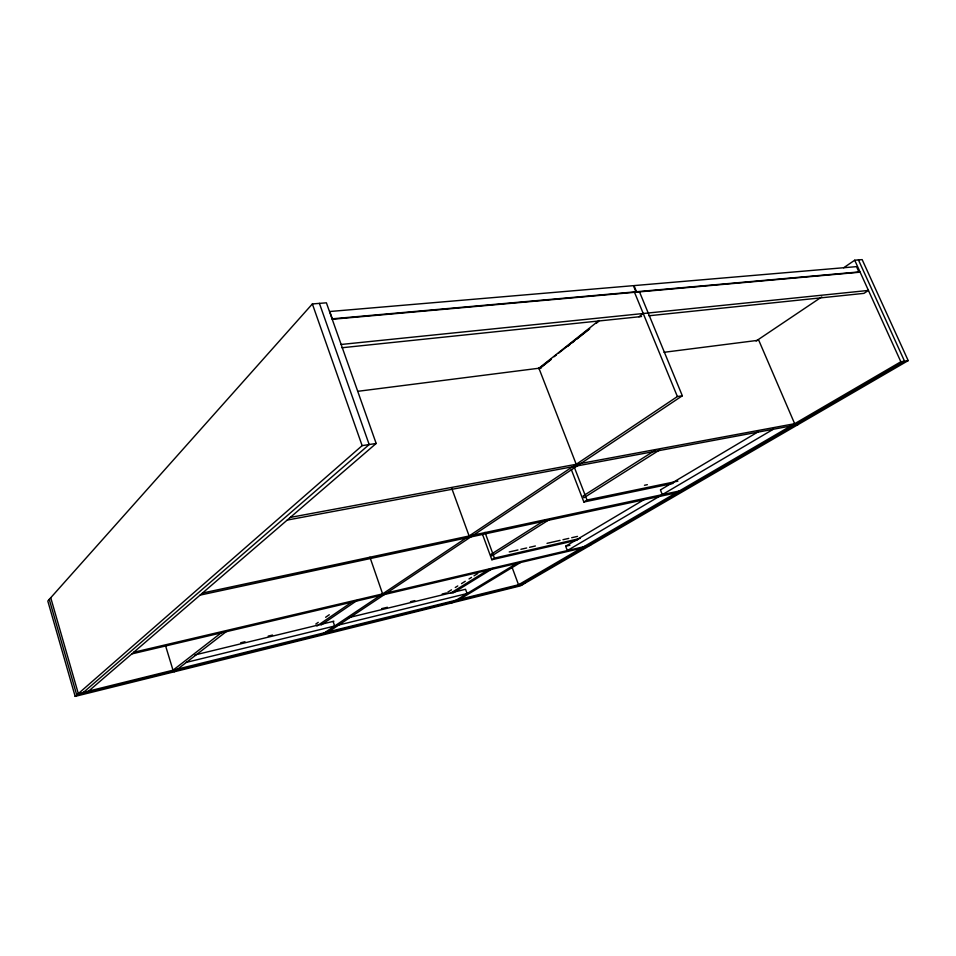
<?xml version="1.0" encoding="UTF-8"?>
<svg xmlns="http://www.w3.org/2000/svg" width="956" height="956" viewBox="0 0 956 956"><rect width="100%" height="100%" fill="white"/><g stroke="black" fill="none" stroke-linecap="round" stroke-linejoin="round"><path stroke-width="1.43" d="M88.681 691.068L376.174 443.453L326.402 302.813L312.361 303.948L47.8 601.037L75.166 696.386L520.47 585.861L908.2 360.615L862.157 259.614L854.712 260.223L843.634 267.788M75.166 696.386L362.133 445.639L376.174 443.453M83.519 692.347L369.183 444.54L319.412 303.375M538.646 368.454L599.054 320.463M538.945 368.789L550.632 359.516M554.133 356.731L556.476 354.867M558.806 353.015L588.024 329.82M596.209 323.331L598.552 321.479M539.483 368.717L551.17 359.444M567.541 346.466L569.872 344.602M572.214 342.75L574.556 340.898M576.886 339.045L589.756 328.84M221.087 632.932L173.012 670.204L165.615 645.945M174.171 671.805L226.106 631.749M638.955 316.806L643.233 313.508M315.803 624.041L318.252 622.356M325.614 617.277L329.294 614.744M316.926 626.049L352.513 601.659M321.073 625.045L358.01 599.818M756.124 341.017L821.778 296.91M322.566 634.103L677.386 396.549L682.333 395.784L639.492 291.867M326.665 633.087L682.333 395.784M544.92 520.172L491.181 554.217L491.802 555.914L549.616 519.407M655.039 450.384L583.184 495.913L583.901 497.765L659.616 449.953M482.41 534.034L491.838 559.738L494.443 558.113L580.208 538.443M571.294 469.515L583.865 502.02L587.02 500.036L677.9 481.155M447.755 592.17L451.507 589.84M455.259 587.498L457.769 585.944M461.521 583.614L465.273 581.272M469.026 578.942L471.523 577.388M474.021 575.835L477.773 573.504M450.479 593.234L489.281 569.238M452.845 593.138L492.973 568.366M451.579 602.961L516.718 563.419M459.716 599.304L520.423 562.558M773.308 429.256L567.326 550.572L565.677 546.211L643.997 499.665M660.692 489.735L758.275 431.742M908.2 360.615L900.851 361.762L518.534 584.761L511.914 566.86M521.88 583.937L904.543 361.189L858.44 259.913M522.836 584.486L76.743 695.012L49.258 599.4M525.202 583.112L78.32 693.626L50.74 597.751M186.444 662.353L467.09 593.545L465.548 589.278L348.378 617.707M195.036 654.92L333.907 621.221M240.661 642.79L244.999 641.727M268.194 636.122L272.544 635.059M381.623 608.649L387.395 607.263M410.459 601.671L414.785 600.631M442.186 593.999L446.5 592.947M133.709 652.279L590.617 545.111M131.809 653.916L581.045 548.302M565.677 546.211L569.931 545.231M491.838 559.738L577.496 540.056M509.237 551.947L517.949 549.963M520.865 549.294L526.672 547.979M529.576 547.31L535.384 545.984M547.011 543.343L560.085 540.367M562.988 539.698L568.796 538.383M571.7 537.714L577.508 536.4M200.091 595.11L679.585 492.125M202.469 593.055L682.823 490.249M583.865 502.02L673.215 483.377M644.463 485.278L647.343 484.68M287.218 520.076L797.985 424.643M290.301 517.411L794.663 423.699L758.741 340.228L664.038 352.298M357.711 391.327L541.216 367.94M341.961 347.745L641.524 316.532M648.933 315.767L863.961 293.361L868.442 290.433L341.149 344.471M332.234 319.28L860.149 272.173M854.712 260.223L900.851 361.762M634.509 292.309L677.386 396.549M660.405 489.914L662.293 494.634M538.921 368.239L576.217 464.281M574.389 467.448L587.02 500.036M484.979 532.337L494.443 558.113M451.949 488.863L469.121 535.981M312.361 303.948L362.133 445.639M369.936 557.217L382.615 593.903M333.106 621.412L334.66 626.013M635.943 291.795L332.318 318.814L329.736 311.513L633.422 285.653L635.943 291.795M858.93 271.946L636.517 291.735L633.983 285.605L856.528 266.64L858.93 271.946"/></g></svg>
